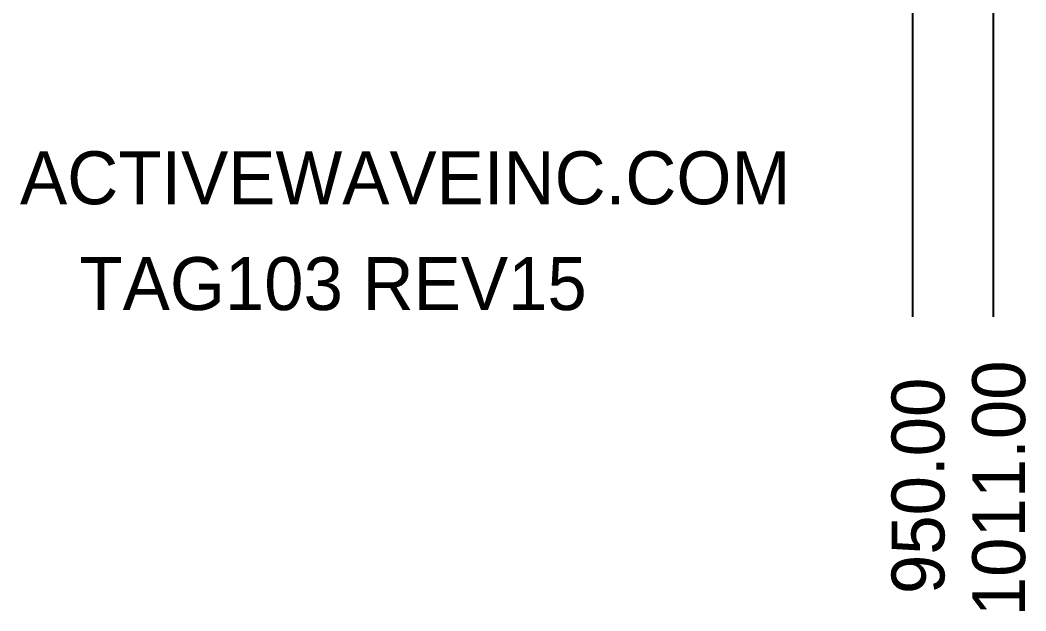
# Model space of a CAD drawing. Extents: x 8.73 to 13.33, y 4.89 to 11.88.
# Drawn here: x 9.593 to 10.354, y 6.629 to 7.075 of the extents above; entities that cross this region are included whole.
import ezdxf

# ---------------------------------------------------------------- set-up
doc = ezdxf.new("R2010")
doc.units = 0
doc.header["$MEASUREMENT"] = 0
doc.layers.add('MECHANICAL2', color=216, linetype='CONTINUOUS')
doc.layers.add('TOPLAYER', color=1, linetype='CONTINUOUS')

msp = doc.modelspace()

# ---------------------------------------------------------------- linework, layer by layer
at = {"layer": 'MECHANICAL2'}
for p, q in [((10.268, 6.851), (10.268, 7.161)), ((10.329, 6.851), (10.329, 7.0925))]:
    msp.add_line(p, q, dxfattribs=at)

# ---------------------------------------------------------------- texts
for s, p in [('1011.00', (10.352996, 6.624566)), ('950.00', (10.291996, 6.641325))]:
    msp.add_text(s, height=0.04, rotation=90, dxfattribs=at).set_placement(p)
at = {"layer": 'TOPLAYER'}
for s, p in [('ACTIVEWAVEINC.COM', (9.593, 6.936)), ('TAG103 REV15', (9.638, 6.856))]:
    msp.add_text(s, height=0.04, dxfattribs=at).set_placement(p)

doc.saveas('drawing.dxf')
